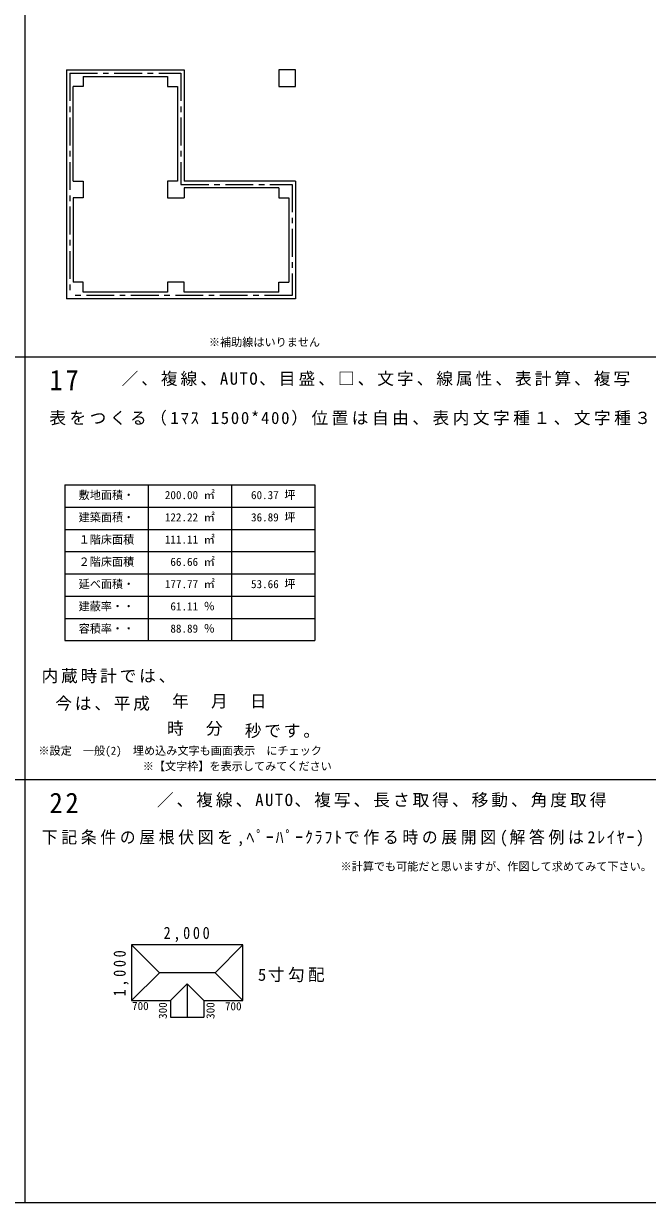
# Model space of a CAD drawing. Units: millimetres at full size, sheet at 1:100; some dimension numbers follow another scale. Extents: x -54652 to 58452, y -19402 to 19598.
# Drawn here: x -16835 to -5615, y -19402 to 1788 of the extents above; entities that cross this region are included whole.
import ezdxf
from ezdxf.enums import TextEntityAlignment as Align

# ---------------------------------------------------------------- set-up
doc = ezdxf.new("R2010")
doc.units = ezdxf.units.MM
doc.header["$LTSCALE"] = 100
doc.linetypes.add('CHAIN1', pattern=[8, 5, -1, 1, -1])
doc.layers.add('0-7_作図例', color=4, linetype='Continuous')
doc.layers.add('0-F_枠', color=4, linetype='Continuous')
doc.styles.add('ＭＳ 明朝', font='')
doc.styles.get('ＭＳ 明朝').set_extended_font_data('MS Mincho')

msp = doc.modelspace()

# ---------------------------------------------------------------- linework, layer by layer
at = {"layer": '0-7_作図例', "color": 7}
for p, q in [((-16064.7, 957.7), (-13944.7, 957.7)), ((-16064.7, 957.7), (-16064.7, -3162.3)), ((-13944.7, 957.7), (-13944.7, -1042.3)), ((-15944.7, -1042.3), (-15944.7, 657.7)), ((-14064.7, 657.7), (-14064.7, -1042.3)), ((-14064.7, -1042.3), (-14244.7, -1042.3)), ((-11944.7, -1042.3), (-13944.7, -1042.3)), ((-11944.7, -1042.3), (-11944.7, -3162.3)), ((-13944.7, -1162.3), (-13944.7, -1342.3)), ((-12244.7, -1162.3), (-13944.7, -1162.3)), ((-15944.7, -1342.3), (-15944.7, -2862.3)), ((-12064.7, -1342.3), (-12064.7, -2862.3)), ((-11944.7, -3162.3), (-16064.7, -3162.3)), ((-14244.7, -3042.3), (-15764.7, -3042.3)), ((-12244.7, -3042.3), (-13944.7, -3042.3)), ((-16094.4, -6504.6), (-16094.4, -9304.6)), ((-16094.4, -6504.6), (-11594.4, -6504.6)), ((-14594.4, -6504.6), (-14594.4, -9304.6)), ((-13094.4, -6504.6), (-13094.4, -9304.6)), ((-11594.4, -6504.6), (-11594.4, -9304.6)), ((-16094.4, -6904.6), (-11594.4, -6904.6)), ((-16094.4, -7304.6), (-11594.4, -7304.6)), ((-16094.4, -7704.6), (-11594.4, -7704.6)), ((-16094.4, -8104.6), (-11594.4, -8104.6)), ((-16094.4, -8504.6), (-11594.4, -8504.6)), ((-16094.4, -8904.6), (-11594.4, -8904.6)), ((-16094.4, -9304.6), (-11594.4, -9304.6)), ((-14891.4, -14773.6), (-14391.4, -15273.6)), ((-12891.4, -14773.6), (-13391.4, -15273.6)), ((-14891.4, -15773.6), (-14391.4, -15273.6)), ((-13391.4, -15273.6), (-14391.4, -15273.6)), ((-12891.4, -15773.6), (-13391.4, -15273.6)), ((-14191.4, -15773.6), (-13891.4, -15473.6)), ((-14891.4, -15773.6), (-14191.4, -15773.6)), ((-14191.4, -15773.6), (-14191.4, -16073.6)), ((-13591.4, -15773.6), (-13591.4, -16073.6)), ((-13591.4, -15773.6), (-12891.4, -15773.6)), ((-14191.4, -16073.6), (-13591.4, -16073.6))]:
    msp.add_line(p, q, dxfattribs=at)
at = {"layer": '0-7_作図例', "linetype": 'CHAIN1'}
msp.add_line((-16004.7, 897.7), (-16004.7, -3102.3), dxfattribs=at)
msp.add_lwpolyline([(-16004.7, 897.7), (-14004.7, 897.7), (-14004.7, -1102.3), (-12004.7, -1102.3), (-12004.7, -3102.3), (-16004.7, -3102.3)], dxfattribs=at)
at = {"layer": '0-7_作図例', "color": 7}
msp.add_lwpolyline([(-11944.7, 957.7), (-12244.7, 957.7), (-12244.7, 657.7), (-11944.7, 657.7)], close=True, dxfattribs=at)
for points in [[(-15764.7, 837.7), (-15764.7, 657.7), (-15944.7, 657.7)], [(-15764.7, 837.7), (-14244.7, 837.7), (-14244.7, 657.7), (-14064.7, 657.7)], [(-15944.7, -1042.3), (-15764.7, -1042.3), (-15764.7, -1342.3), (-15944.7, -1342.3)], [(-14244.7, -1042.3), (-14244.7, -1342.3), (-13944.7, -1342.3)], [(-12244.7, -1162.3), (-12244.7, -1342.3), (-12064.7, -1342.3)], [(-15764.7, -3042.3), (-15764.7, -2862.3), (-15944.7, -2862.3)], [(-13944.7, -3042.3), (-13944.7, -2862.3), (-14244.7, -2862.3), (-14244.7, -3042.3)], [(-12244.7, -3042.3), (-12244.7, -2862.3), (-12064.7, -2862.3)], [(-12891.4, -15773.6), (-12891.4, -14773.6), (-14891.4, -14773.6), (-14891.4, -15773.6)], [(-13591.4, -15773.6), (-13891.4, -15473.6), (-13891.4, -16073.6)]]:
    msp.add_lwpolyline(points, dxfattribs=at)
at = {"layer": '0-F_枠', "color": 6}
for p, q in [((-16804.7, -19402.3), (-16804.7, 18597.7)), ((-28004.7, -4202.3), (27995.3, -4202.3)), ((-28004.7, -11802.3), (27995.3, -11802.3)), ((-28004.7, -19402.3), (27995.3, -19402.3))]:
    msp.add_line(p, q, dxfattribs=at)

# ---------------------------------------------------------------- texts
at = {"layer": '0-7_作図例', "style": 'ＭＳ 明朝'}
for s, p in [('※補助線はいりません', (-13501.7, -4056.7)), ('敷地面積・', (-15844.4, -6804.6)), ('200.00', (-14294.4, -6804.6)), (' ㎡', (-13694.4, -6804.6)), ('60.37', (-12744.4, -6804.6)), (' 坪', (-12244.4, -6804.6)), ('建築面積・', (-15844.4, -7204.6)), (' ㎡', (-13694.4, -7204.6)), ('122.22', (-14294.4, -7204.6)), ('36.89', (-12744.4, -7204.6)), (' 坪', (-12244.4, -7204.6)), ('１階床面積', (-15844.4, -7604.6)), (' ㎡', (-13694.4, -7604.6)), ('111.11', (-14294.4, -7604.6)), ('２階床面積', (-15844.4, -8004.6)), (' 66.66', (-14294.4, -8004.6)), (' ㎡', (-13694.4, -8004.6)), ('延べ面積・', (-15844.4, -8404.6)), ('177.77', (-14294.4, -8404.6)), (' ㎡', (-13694.4, -8404.6)), ('53.66', (-12744.4, -8404.6)), (' 坪', (-12244.4, -8404.6)), ('建蔽率・・', (-15844.4, -8804.6)), ('61.11', (-14194.4, -8804.6)), (' ％', (-13694.4, -8804.6)), ('容積率・・', (-15844.4, -9204.6)), ('88.89', (-14194.4, -9204.6)), (' ％', (-13694.4, -9204.6)), ('※設定\u3000一般(2)\u3000埋め込み文字も画面表示\u3000にチェック', (-16567.6, -11400.1)), ('※【文字枠】を表示してみてください', (-14691.7, -11679.1)), ('※計算でも可能だと思いますが、作図して求めてみて下さい。', (-11134.9, -13480.6)), ('700', (-14884, -15988.6)), ('700', (-13213.6, -15993.3))]:
    msp.add_text(s, height=146.6, dxfattribs=at).set_placement(p, align=Align.BOTTOM_LEFT)
at = {"layer": '0-7_作図例', "color": 7, "style": 'ＭＳ 明朝'}
for s, p in [('年', (-14163.5, -10568.2)), ('月', (-13463.5, -10568.2)), ('日', (-12763.5, -10568.2)), ('時', (-14255.9, -11056.9)), ('分', (-13555.9, -11056.9))]:
    msp.add_text(s, height=219.9, dxfattribs=at).set_placement(p, align=Align.BOTTOM_LEFT)
at = {"layer": '0-7_作図例', "style": 'ＭＳ 明朝'}
for p in [(-14213.9, -16103.4), (-13357.1, -16103.4)]:
    msp.add_text('300', height=146.6, rotation=90, dxfattribs=at).set_placement(p, align=Align.BOTTOM_LEFT)
at = {"layer": '0-7_作図例', "color": 7, "char_height": 219.9, "attachment_point": 7, "style": 'ＭＳ 明朝'}
for s, insert in [('\\T1.18;／、複線、AUTO、目盛、□、文字、線属性、表計算、複写', (-15073.4, -4729.8)), ('\\T1.21;表をつくる（1ﾏｽ\\~1500*400）位置は自由、表内文字種１、文字種３', (-16371.8, -5439.3)), ('\\T1.17;内蔵時計では、', (-16511.6, -10071.6)), ('\\T1.17;今は、', (-16263.5, -10568.2)), ('\\T1.17;平成', (-15213.5, -10568.2)), ('\\T1.17;秒です。', (-12855.9, -11056.9)), ('\\T1.18;／、複線、AUTO、複写、長さ取得、移動、角度取得', (-14438.1, -12302.7)), ('\\T1.23;\\W0.95;下記条件の屋根伏図を,ﾍﾟｰﾊﾟｰｸﾗﾌﾄで作る時の展開図(解答例は2ﾚｲﾔｰ)', (-16506.3, -13005.2))]:
    msp.add_mtext(s, dxfattribs=dict(at, insert=insert))
at = {"layer": '0-7_作図例', "char_height": 219.9, "attachment_point": 7, "style": 'ＭＳ 明朝'}
for s, insert in [('\\T1.38;\\W0.85;2,000', (-14316.4, -14723.6)), ('\\T1.2;5寸勾配', (-12620.3, -15444))]:
    msp.add_mtext(s, dxfattribs=dict(at, insert=insert))
at = {"layer": '0-7_作図例', "insert": (-14941.4, -15698.6), "char_height": 219.9, "attachment_point": 7, "rotation": 90, "style": 'ＭＳ 明朝'}
msp.add_mtext('\\T1.38;\\W0.85;1,000', dxfattribs=at)
at = {"layer": '0-F_枠', "color": 3, "char_height": 366.6, "attachment_point": 7, "style": 'ＭＳ 明朝'}
for s, insert in [('\\T1.21;\\W0.95;17', (-16367.2, -4802.3)), ('\\T1.21;\\W0.95;22', (-16367.2, -12402.3))]:
    msp.add_mtext(s, dxfattribs=dict(at, insert=insert))

doc.saveas('drawing.dxf')
